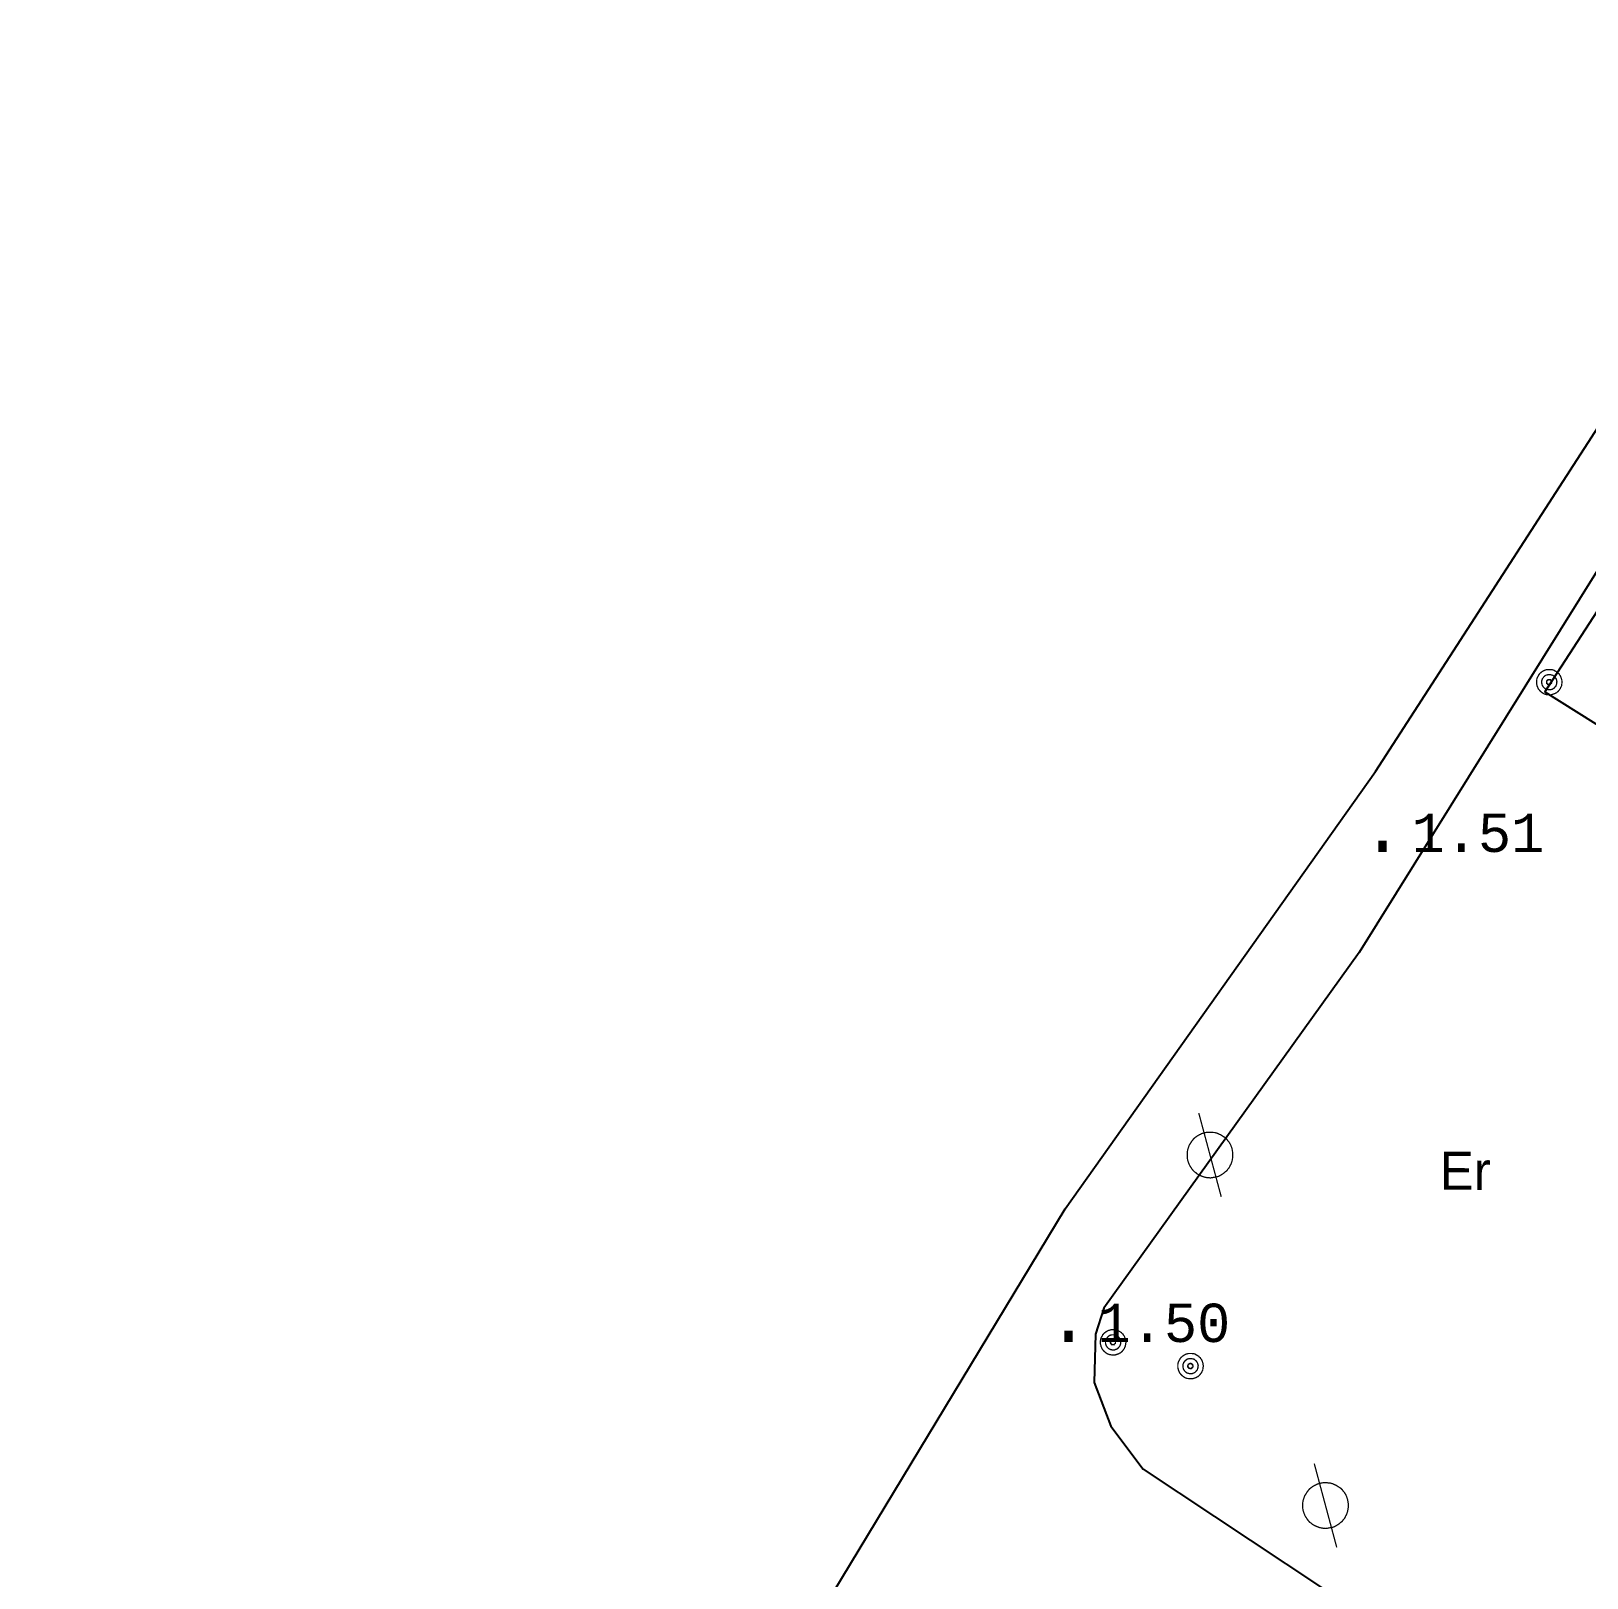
# Model space of a CAD drawing. Extents: x 743000 to 743800, y 4405200 to 4405700.
# Drawn here: x 743118.2 to 743179, y 4405334.6 to 4405395.2 of the extents above; entities that cross this region are included whole.
import ezdxf

# ---------------------------------------------------------------- set-up
doc = ezdxf.new("R2010")
doc.units = 0
doc.header["$MEASUREMENT"] = 0
for name, color, linetype in [('2', 7, 'CONTINUOUS'), ('24', 7, 'CONTINUOUS'), ('41', 7, 'CONTINUOUS'), ('42', 7, 'CONTINUOUS'), ('6', 7, 'CONTINUOUS'), ('7', 7, 'CONTINUOUS'), ('8', 7, 'CONTINUOUS')]:
    doc.layers.add(name, color=color, linetype=linetype)
doc.styles.add('MONOTXT', font='monotxt', dxfattribs={"height": 0.2})
doc.styles.get("Standard").update_dxf_attribs({"font": 'txt', "height": 0.2})

msp = doc.modelspace()

# ---------------------------------------------------------------- linework, layer by layer
at = {"layer": '2', "color": 7, "linetype": 'Continuous'}
msp.add_3dface([(743800, 4405200), (743800, 4405700), (743000, 4405700), (743000, 4405200)], dxfattribs=at)
at = {"layer": '41', "color": 1, "linetype": 'Continuous'}
msp.add_polyline3d([(743214.35, 4405346.09, 2.34), (743229.61, 4405371.9, 3.41), (743193.7, 4405394.41, 3.31), (743177.4, 4405369.3, 2.61), (743214.14, 4405346.25, 2.37)], dxfattribs=at)
at = {"layer": '6', "color": 7, "linetype": 'Continuous'}
for points in [[(743060.62, 4405200, 1.66), (743071.24, 4405215.97, 1.67), (743082.66, 4405233.79, 1.67), (743094.62, 4405251.49, 1.68), (743106.04, 4405269.31, 1.69), (743117.6, 4405287.02, 1.65), (743129.09, 4405304.69, 1.64), (743135.6, 4405313.96, 1.64), (743147.89, 4405331.3, 1.65), (743158.63, 4405349.06, 1.65), (743170.78, 4405366.18, 1.66), (743181.72, 4405383.11, 1.74), (743192.55, 4405399.96, 1.85), (743204.39, 4405417.68, 1.99), (743215.68, 4405434.3, 2), (743227.21, 4405451.92, 2.1), (743238.76, 4405469.79, 2.15), (743250.35, 4405486.91, 1.94), (743251.19, 4405488.03, 1.91), (743251.74, 4405489.01, 1.91)], [(743180.9, 4405376.36, 2.05), (743170.14, 4405359.1, 1.73), (743160.15, 4405345.18, 1.73), (743159.82, 4405344.15, 1.73), (743159.76, 4405342.27, 1.73), (743160.42, 4405340.55, 1.73), (743161.68, 4405338.87, 1.73), (743178.4, 4405327.78, 1.73), (743196.23, 4405316.58, 1.73)]]:
    msp.add_polyline3d(points, dxfattribs=at)
at = {"layer": '7', "color": 7, "linetype": 'Continuous', "const_width": 0.05}
for points, elevation in [([(743177.82, 4405370.11), (743177.79, 4405370.12), (743177.77, 4405370.14), (743177.74, 4405370.15), (743177.71, 4405370.16), (743177.67, 4405370.16), (743177.64, 4405370.17), (743177.61, 4405370.17), (743177.58, 4405370.17), (743177.55, 4405370.17), (743177.52, 4405370.17), (743177.49, 4405370.17), (743177.46, 4405370.16), (743177.43, 4405370.15), (743177.39, 4405370.14), (743177.37, 4405370.13), (743177.34, 4405370.11), (743177.31, 4405370.1), (743177.29, 4405370.08), (743177.26, 4405370.06), (743177.24, 4405370.04), (743177.21, 4405370.02), (743177.19, 4405369.99), (743177.17, 4405369.97), (743177.16, 4405369.94), (743177.14, 4405369.91), (743177.13, 4405369.89), (743177.11, 4405369.86), (743177.1, 4405369.83), (743177.09, 4405369.8), (743177.09, 4405369.77), (743177.08, 4405369.74), (743177.08, 4405369.7), (743177.08, 4405369.67), (743177.08, 4405369.64), (743177.08, 4405369.61), (743177.09, 4405369.58), (743177.1, 4405369.55), (743177.1, 4405369.52), (743177.12, 4405369.49), (743177.13, 4405369.46), (743177.14, 4405369.43), (743177.16, 4405369.4), (743177.18, 4405369.38), (743177.2, 4405369.35), (743177.22, 4405369.33), (743177.24, 4405369.31), (743177.27, 4405369.29), (743177.29, 4405369.27), (743177.32, 4405369.25), (743177.35, 4405369.23), (743177.37, 4405369.22), (743177.4, 4405369.21), (743177.43, 4405369.2), (743177.46, 4405369.19), (743177.49, 4405369.19), (743177.53, 4405369.18), (743177.56, 4405369.18), (743177.59, 4405369.18), (743177.62, 4405369.18), (743177.65, 4405369.18), (743177.68, 4405369.19), (743177.71, 4405369.2), (743177.74, 4405369.21), (743177.77, 4405369.22), (743177.8, 4405369.23), (743177.83, 4405369.25), (743177.86, 4405369.26), (743177.88, 4405369.28), (743177.91, 4405369.3), (743177.93, 4405369.32), (743177.95, 4405369.35), (743177.97, 4405369.37), (743177.99, 4405369.4), (743178.01, 4405369.42), (743178.02, 4405369.45), (743178.03, 4405369.48), (743178.05, 4405369.51), (743178.06, 4405369.54), (743178.06, 4405369.57), (743178.07, 4405369.6), (743178.07, 4405369.63), (743178.08, 4405369.66), (743178.08, 4405369.7), (743178.07, 4405369.73), (743178.07, 4405369.76), (743178.06, 4405369.79), (743178.05, 4405369.82), (743178.04, 4405369.85), (743178.03, 4405369.88), (743178.02, 4405369.91), (743178, 4405369.94), (743177.98, 4405369.96), (743177.97, 4405369.99), (743177.95, 4405370.01), (743177.92, 4405370.03), (743177.9, 4405370.06), (743177.88, 4405370.07), (743177.85, 4405370.09), (743177.82, 4405370.11)], 2.01), ([(743177.72, 4405369.94), (743177.71, 4405369.95), (743177.69, 4405369.95), (743177.67, 4405369.96), (743177.65, 4405369.96), (743177.63, 4405369.97), (743177.62, 4405369.97), (743177.6, 4405369.97), (743177.58, 4405369.97), (743177.56, 4405369.97), (743177.54, 4405369.97), (743177.52, 4405369.97), (743177.5, 4405369.96), (743177.48, 4405369.96), (743177.47, 4405369.95), (743177.45, 4405369.95), (743177.43, 4405369.94), (743177.42, 4405369.93), (743177.4, 4405369.92), (743177.39, 4405369.9), (743177.37, 4405369.89), (743177.36, 4405369.88), (743177.35, 4405369.86), (743177.34, 4405369.85), (743177.32, 4405369.83), (743177.31, 4405369.82), (743177.31, 4405369.8), (743177.3, 4405369.78), (743177.29, 4405369.77), (743177.29, 4405369.75), (743177.28, 4405369.73), (743177.28, 4405369.71), (743177.28, 4405369.69), (743177.28, 4405369.67), (743177.28, 4405369.65), (743177.28, 4405369.63), (743177.29, 4405369.62), (743177.29, 4405369.6), (743177.3, 4405369.58), (743177.3, 4405369.56), (743177.31, 4405369.54), (743177.32, 4405369.53), (743177.33, 4405369.51), (743177.34, 4405369.5), (743177.35, 4405369.48), (743177.36, 4405369.47), (743177.38, 4405369.45), (743177.39, 4405369.44), (743177.41, 4405369.43), (743177.42, 4405369.42), (743177.44, 4405369.41), (743177.46, 4405369.4), (743177.47, 4405369.4), (743177.49, 4405369.39), (743177.51, 4405369.39), (743177.53, 4405369.38), (743177.55, 4405369.38), (743177.57, 4405369.38), (743177.59, 4405369.38), (743177.6, 4405369.38), (743177.62, 4405369.38), (743177.64, 4405369.38), (743177.66, 4405369.39), (743177.68, 4405369.4), (743177.7, 4405369.4), (743177.71, 4405369.41), (743177.73, 4405369.42), (743177.75, 4405369.43), (743177.76, 4405369.44), (743177.77, 4405369.45), (743177.79, 4405369.47), (743177.8, 4405369.48), (743177.81, 4405369.5), (743177.83, 4405369.51), (743177.84, 4405369.53), (743177.84, 4405369.54), (743177.85, 4405369.56), (743177.86, 4405369.58), (743177.86, 4405369.6), (743177.87, 4405369.61), (743177.87, 4405369.63), (743177.87, 4405369.65), (743177.87, 4405369.67), (743177.88, 4405369.69), (743177.87, 4405369.71), (743177.87, 4405369.73), (743177.87, 4405369.75), (743177.86, 4405369.76), (743177.85, 4405369.78), (743177.85, 4405369.8), (743177.84, 4405369.82), (743177.83, 4405369.83), (743177.82, 4405369.85), (743177.81, 4405369.86), (743177.8, 4405369.88), (743177.78, 4405369.89), (743177.77, 4405369.9), (743177.75, 4405369.92), (743177.74, 4405369.93), (743177.72, 4405369.94)], 2.01), ([(743177.62, 4405369.76), (743177.62, 4405369.77), (743177.61, 4405369.77), (743177.61, 4405369.77), (743177.6, 4405369.77), (743177.59, 4405369.77), (743177.59, 4405369.78), (743177.58, 4405369.78), (743177.57, 4405369.78), (743177.57, 4405369.78), (743177.56, 4405369.78), (743177.56, 4405369.78), (743177.55, 4405369.77), (743177.55, 4405369.77), (743177.54, 4405369.77), (743177.53, 4405369.77), (743177.53, 4405369.77), (743177.52, 4405369.76), (743177.52, 4405369.76), (743177.51, 4405369.76), (743177.51, 4405369.75), (743177.5, 4405369.75), (743177.5, 4405369.74), (743177.49, 4405369.74), (743177.49, 4405369.73), (743177.49, 4405369.73), (743177.48, 4405369.72), (743177.48, 4405369.72), (743177.48, 4405369.71), (743177.48, 4405369.71), (743177.48, 4405369.7), (743177.47, 4405369.69), (743177.47, 4405369.69), (743177.47, 4405369.68), (743177.47, 4405369.67), (743177.47, 4405369.67), (743177.47, 4405369.66), (743177.48, 4405369.66), (743177.48, 4405369.65), (743177.48, 4405369.64), (743177.48, 4405369.64), (743177.48, 4405369.63), (743177.49, 4405369.63), (743177.49, 4405369.62), (743177.49, 4405369.62), (743177.5, 4405369.61), (743177.5, 4405369.61), (743177.51, 4405369.6), (743177.51, 4405369.6), (743177.52, 4405369.6), (743177.52, 4405369.59), (743177.53, 4405369.59), (743177.53, 4405369.59), (743177.54, 4405369.59), (743177.55, 4405369.58), (743177.55, 4405369.58), (743177.56, 4405369.58), (743177.57, 4405369.58), (743177.57, 4405369.58), (743177.58, 4405369.58), (743177.58, 4405369.58), (743177.59, 4405369.58), (743177.6, 4405369.58), (743177.6, 4405369.59), (743177.61, 4405369.59), (743177.61, 4405369.59), (743177.62, 4405369.59), (743177.62, 4405369.6), (743177.63, 4405369.6), (743177.63, 4405369.6), (743177.64, 4405369.61), (743177.64, 4405369.61), (743177.65, 4405369.62), (743177.65, 4405369.62), (743177.65, 4405369.63), (743177.66, 4405369.63), (743177.66, 4405369.64), (743177.66, 4405369.64), (743177.67, 4405369.65), (743177.67, 4405369.66), (743177.67, 4405369.66), (743177.67, 4405369.67), (743177.67, 4405369.67), (743177.67, 4405369.68), (743177.67, 4405369.69), (743177.67, 4405369.69), (743177.67, 4405369.7), (743177.67, 4405369.7), (743177.66, 4405369.71), (743177.66, 4405369.72), (743177.66, 4405369.72), (743177.66, 4405369.73), (743177.65, 4405369.73), (743177.65, 4405369.74), (743177.65, 4405369.74), (743177.64, 4405369.75), (743177.64, 4405369.75), (743177.63, 4405369.76), (743177.63, 4405369.76), (743177.62, 4405369.76)], 2.01), ([(743160.75, 4405344.27), (743160.72, 4405344.28), (743160.7, 4405344.3), (743160.67, 4405344.31), (743160.64, 4405344.32), (743160.6, 4405344.32), (743160.57, 4405344.33), (743160.54, 4405344.33), (743160.51, 4405344.33), (743160.48, 4405344.33), (743160.45, 4405344.33), (743160.42, 4405344.33), (743160.39, 4405344.32), (743160.36, 4405344.31), (743160.32, 4405344.3), (743160.3, 4405344.29), (743160.27, 4405344.27), (743160.24, 4405344.26), (743160.22, 4405344.24), (743160.19, 4405344.22), (743160.17, 4405344.2), (743160.14, 4405344.18), (743160.12, 4405344.15), (743160.1, 4405344.13), (743160.09, 4405344.1), (743160.07, 4405344.07), (743160.06, 4405344.05), (743160.04, 4405344.02), (743160.03, 4405343.99), (743160.02, 4405343.96), (743160.02, 4405343.93), (743160.01, 4405343.9), (743160.01, 4405343.86), (743160.01, 4405343.83), (743160.01, 4405343.8), (743160.01, 4405343.77), (743160.02, 4405343.74), (743160.03, 4405343.71), (743160.03, 4405343.68), (743160.05, 4405343.65), (743160.06, 4405343.62), (743160.07, 4405343.59), (743160.09, 4405343.56), (743160.11, 4405343.54), (743160.13, 4405343.51), (743160.15, 4405343.49), (743160.17, 4405343.47), (743160.2, 4405343.45), (743160.22, 4405343.43), (743160.25, 4405343.41), (743160.28, 4405343.39), (743160.3, 4405343.38), (743160.33, 4405343.37), (743160.36, 4405343.36), (743160.39, 4405343.35), (743160.42, 4405343.35), (743160.46, 4405343.34), (743160.49, 4405343.34), (743160.52, 4405343.34), (743160.55, 4405343.34), (743160.58, 4405343.34), (743160.61, 4405343.35), (743160.64, 4405343.36), (743160.67, 4405343.37), (743160.7, 4405343.38), (743160.73, 4405343.39), (743160.76, 4405343.41), (743160.79, 4405343.42), (743160.81, 4405343.44), (743160.84, 4405343.46), (743160.86, 4405343.48), (743160.88, 4405343.51), (743160.9, 4405343.53), (743160.92, 4405343.56), (743160.94, 4405343.58), (743160.95, 4405343.61), (743160.96, 4405343.64), (743160.98, 4405343.67), (743160.99, 4405343.7), (743160.99, 4405343.73), (743161, 4405343.76), (743161, 4405343.79), (743161.01, 4405343.82), (743161.01, 4405343.86), (743161, 4405343.89), (743161, 4405343.92), (743160.99, 4405343.95), (743160.98, 4405343.98), (743160.97, 4405344.01), (743160.96, 4405344.04), (743160.95, 4405344.07), (743160.93, 4405344.1), (743160.91, 4405344.12), (743160.9, 4405344.15), (743160.88, 4405344.17), (743160.85, 4405344.19), (743160.83, 4405344.22), (743160.81, 4405344.23), (743160.78, 4405344.25), (743160.75, 4405344.27)], 2), ([(743160.65, 4405344.1), (743160.64, 4405344.11), (743160.62, 4405344.11), (743160.6, 4405344.12), (743160.58, 4405344.12), (743160.56, 4405344.13), (743160.55, 4405344.13), (743160.53, 4405344.13), (743160.51, 4405344.13), (743160.49, 4405344.13), (743160.47, 4405344.13), (743160.45, 4405344.13), (743160.43, 4405344.12), (743160.41, 4405344.12), (743160.4, 4405344.11), (743160.38, 4405344.11), (743160.36, 4405344.1), (743160.35, 4405344.09), (743160.33, 4405344.08), (743160.32, 4405344.06), (743160.3, 4405344.05), (743160.29, 4405344.04), (743160.28, 4405344.02), (743160.27, 4405344.01), (743160.25, 4405343.99), (743160.24, 4405343.98), (743160.24, 4405343.96), (743160.23, 4405343.94), (743160.22, 4405343.93), (743160.22, 4405343.91), (743160.21, 4405343.89), (743160.21, 4405343.87), (743160.21, 4405343.85), (743160.21, 4405343.83), (743160.21, 4405343.81), (743160.21, 4405343.79), (743160.22, 4405343.78), (743160.22, 4405343.76), (743160.23, 4405343.74), (743160.23, 4405343.72), (743160.24, 4405343.7), (743160.25, 4405343.69), (743160.26, 4405343.67), (743160.27, 4405343.66), (743160.28, 4405343.64), (743160.29, 4405343.63), (743160.31, 4405343.61), (743160.32, 4405343.6), (743160.34, 4405343.59), (743160.35, 4405343.58), (743160.37, 4405343.57), (743160.39, 4405343.56), (743160.4, 4405343.56), (743160.42, 4405343.55), (743160.44, 4405343.55), (743160.46, 4405343.54), (743160.48, 4405343.54), (743160.5, 4405343.54), (743160.52, 4405343.54), (743160.53, 4405343.54), (743160.55, 4405343.54), (743160.57, 4405343.54), (743160.59, 4405343.55), (743160.61, 4405343.56), (743160.63, 4405343.56), (743160.64, 4405343.57), (743160.66, 4405343.58), (743160.68, 4405343.59), (743160.69, 4405343.6), (743160.7, 4405343.61), (743160.72, 4405343.63), (743160.73, 4405343.64), (743160.74, 4405343.66), (743160.76, 4405343.67), (743160.77, 4405343.69), (743160.77, 4405343.7), (743160.78, 4405343.72), (743160.79, 4405343.74), (743160.79, 4405343.76), (743160.8, 4405343.77), (743160.8, 4405343.79), (743160.8, 4405343.81), (743160.8, 4405343.83), (743160.81, 4405343.85), (743160.8, 4405343.87), (743160.8, 4405343.89), (743160.8, 4405343.91), (743160.79, 4405343.92), (743160.78, 4405343.94), (743160.78, 4405343.96), (743160.77, 4405343.98), (743160.76, 4405343.99), (743160.75, 4405344.01), (743160.74, 4405344.02), (743160.73, 4405344.04), (743160.71, 4405344.05), (743160.7, 4405344.06), (743160.68, 4405344.08), (743160.67, 4405344.09), (743160.65, 4405344.1)], 2), ([(743160.55, 4405343.92), (743160.55, 4405343.93), (743160.54, 4405343.93), (743160.54, 4405343.93), (743160.53, 4405343.93), (743160.52, 4405343.93), (743160.52, 4405343.94), (743160.51, 4405343.94), (743160.5, 4405343.94), (743160.5, 4405343.94), (743160.49, 4405343.94), (743160.49, 4405343.94), (743160.48, 4405343.93), (743160.48, 4405343.93), (743160.47, 4405343.93), (743160.46, 4405343.93), (743160.46, 4405343.93), (743160.45, 4405343.92), (743160.45, 4405343.92), (743160.44, 4405343.92), (743160.44, 4405343.91), (743160.43, 4405343.91), (743160.43, 4405343.9), (743160.42, 4405343.9), (743160.42, 4405343.89), (743160.42, 4405343.89), (743160.41, 4405343.88), (743160.41, 4405343.88), (743160.41, 4405343.87), (743160.41, 4405343.87), (743160.41, 4405343.86), (743160.4, 4405343.85), (743160.4, 4405343.85), (743160.4, 4405343.84), (743160.4, 4405343.83), (743160.4, 4405343.83), (743160.4, 4405343.82), (743160.41, 4405343.82), (743160.41, 4405343.81), (743160.41, 4405343.8), (743160.41, 4405343.8), (743160.41, 4405343.79), (743160.42, 4405343.79), (743160.42, 4405343.78), (743160.42, 4405343.78), (743160.43, 4405343.77), (743160.43, 4405343.77), (743160.44, 4405343.76), (743160.44, 4405343.76), (743160.45, 4405343.76), (743160.45, 4405343.75), (743160.46, 4405343.75), (743160.46, 4405343.75), (743160.47, 4405343.75), (743160.48, 4405343.74), (743160.48, 4405343.74), (743160.49, 4405343.74), (743160.5, 4405343.74), (743160.5, 4405343.74), (743160.51, 4405343.74), (743160.51, 4405343.74), (743160.52, 4405343.74), (743160.53, 4405343.74), (743160.53, 4405343.75), (743160.54, 4405343.75), (743160.54, 4405343.75), (743160.55, 4405343.75), (743160.55, 4405343.76), (743160.56, 4405343.76), (743160.56, 4405343.76), (743160.57, 4405343.77), (743160.57, 4405343.77), (743160.58, 4405343.78), (743160.58, 4405343.78), (743160.58, 4405343.79), (743160.59, 4405343.79), (743160.59, 4405343.8), (743160.59, 4405343.8), (743160.6, 4405343.81), (743160.6, 4405343.82), (743160.6, 4405343.82), (743160.6, 4405343.83), (743160.6, 4405343.83), (743160.6, 4405343.84), (743160.6, 4405343.85), (743160.6, 4405343.85), (743160.6, 4405343.86), (743160.6, 4405343.86), (743160.59, 4405343.87), (743160.59, 4405343.88), (743160.59, 4405343.88), (743160.59, 4405343.89), (743160.58, 4405343.89), (743160.58, 4405343.9), (743160.58, 4405343.9), (743160.57, 4405343.91), (743160.57, 4405343.91), (743160.56, 4405343.92), (743160.56, 4405343.92), (743160.55, 4405343.92)], 2), ([(743163.78, 4405343.34), (743163.75, 4405343.35), (743163.73, 4405343.37), (743163.7, 4405343.38), (743163.67, 4405343.39), (743163.63, 4405343.39), (743163.6, 4405343.4), (743163.57, 4405343.4), (743163.54, 4405343.4), (743163.51, 4405343.4), (743163.48, 4405343.4), (743163.45, 4405343.4), (743163.42, 4405343.39), (743163.39, 4405343.38), (743163.35, 4405343.37), (743163.33, 4405343.36), (743163.3, 4405343.34), (743163.27, 4405343.33), (743163.25, 4405343.31), (743163.22, 4405343.29), (743163.2, 4405343.27), (743163.17, 4405343.25), (743163.15, 4405343.22), (743163.13, 4405343.2), (743163.12, 4405343.17), (743163.1, 4405343.14), (743163.09, 4405343.12), (743163.07, 4405343.09), (743163.06, 4405343.06), (743163.05, 4405343.03), (743163.05, 4405343), (743163.04, 4405342.97), (743163.04, 4405342.93), (743163.04, 4405342.9), (743163.04, 4405342.87), (743163.04, 4405342.84), (743163.05, 4405342.81), (743163.06, 4405342.78), (743163.06, 4405342.75), (743163.08, 4405342.72), (743163.09, 4405342.69), (743163.1, 4405342.66), (743163.12, 4405342.63), (743163.14, 4405342.61), (743163.16, 4405342.58), (743163.18, 4405342.56), (743163.2, 4405342.54), (743163.23, 4405342.52), (743163.25, 4405342.5), (743163.28, 4405342.48), (743163.31, 4405342.46), (743163.33, 4405342.45), (743163.36, 4405342.44), (743163.39, 4405342.43), (743163.42, 4405342.42), (743163.45, 4405342.42), (743163.49, 4405342.41), (743163.52, 4405342.41), (743163.55, 4405342.41), (743163.58, 4405342.41), (743163.61, 4405342.41), (743163.64, 4405342.42), (743163.67, 4405342.43), (743163.7, 4405342.44), (743163.73, 4405342.45), (743163.76, 4405342.46), (743163.79, 4405342.48), (743163.82, 4405342.49), (743163.84, 4405342.51), (743163.87, 4405342.53), (743163.89, 4405342.55), (743163.91, 4405342.58), (743163.93, 4405342.6), (743163.95, 4405342.63), (743163.97, 4405342.65), (743163.98, 4405342.68), (743163.99, 4405342.71), (743164.01, 4405342.74), (743164.02, 4405342.77), (743164.02, 4405342.8), (743164.03, 4405342.83), (743164.03, 4405342.86), (743164.04, 4405342.89), (743164.04, 4405342.93), (743164.03, 4405342.96), (743164.03, 4405342.99), (743164.02, 4405343.02), (743164.01, 4405343.05), (743164, 4405343.08), (743163.99, 4405343.11), (743163.98, 4405343.14), (743163.96, 4405343.17), (743163.94, 4405343.19), (743163.93, 4405343.22), (743163.91, 4405343.24), (743163.88, 4405343.26), (743163.86, 4405343.29), (743163.84, 4405343.3), (743163.81, 4405343.32), (743163.78, 4405343.34)], 2), ([(743163.68, 4405343.17), (743163.67, 4405343.18), (743163.65, 4405343.18), (743163.63, 4405343.19), (743163.61, 4405343.19), (743163.59, 4405343.2), (743163.58, 4405343.2), (743163.56, 4405343.2), (743163.54, 4405343.2), (743163.52, 4405343.2), (743163.5, 4405343.2), (743163.48, 4405343.2), (743163.46, 4405343.19), (743163.44, 4405343.19), (743163.43, 4405343.18), (743163.41, 4405343.18), (743163.39, 4405343.17), (743163.38, 4405343.16), (743163.36, 4405343.15), (743163.35, 4405343.13), (743163.33, 4405343.12), (743163.32, 4405343.11), (743163.31, 4405343.09), (743163.3, 4405343.08), (743163.28, 4405343.06), (743163.27, 4405343.05), (743163.27, 4405343.03), (743163.26, 4405343.01), (743163.25, 4405343), (743163.25, 4405342.98), (743163.24, 4405342.96), (743163.24, 4405342.94), (743163.24, 4405342.92), (743163.24, 4405342.9), (743163.24, 4405342.88), (743163.24, 4405342.86), (743163.25, 4405342.85), (743163.25, 4405342.83), (743163.26, 4405342.81), (743163.26, 4405342.79), (743163.27, 4405342.77), (743163.28, 4405342.76), (743163.29, 4405342.74), (743163.3, 4405342.73), (743163.31, 4405342.71), (743163.32, 4405342.7), (743163.34, 4405342.68), (743163.35, 4405342.67), (743163.37, 4405342.66), (743163.38, 4405342.65), (743163.4, 4405342.64), (743163.42, 4405342.63), (743163.43, 4405342.63), (743163.45, 4405342.62), (743163.47, 4405342.62), (743163.49, 4405342.61), (743163.51, 4405342.61), (743163.53, 4405342.61), (743163.55, 4405342.61), (743163.56, 4405342.61), (743163.58, 4405342.61), (743163.6, 4405342.61), (743163.62, 4405342.62), (743163.64, 4405342.63), (743163.66, 4405342.63), (743163.67, 4405342.64), (743163.69, 4405342.65), (743163.71, 4405342.66), (743163.72, 4405342.67), (743163.73, 4405342.68), (743163.75, 4405342.7), (743163.76, 4405342.71), (743163.77, 4405342.73), (743163.79, 4405342.74), (743163.8, 4405342.76), (743163.8, 4405342.77), (743163.81, 4405342.79), (743163.82, 4405342.81), (743163.82, 4405342.83), (743163.83, 4405342.84), (743163.83, 4405342.86), (743163.83, 4405342.88), (743163.83, 4405342.9), (743163.84, 4405342.92), (743163.83, 4405342.94), (743163.83, 4405342.96), (743163.83, 4405342.98), (743163.82, 4405342.99), (743163.81, 4405343.01), (743163.81, 4405343.03), (743163.8, 4405343.05), (743163.79, 4405343.06), (743163.78, 4405343.08), (743163.77, 4405343.09), (743163.76, 4405343.11), (743163.74, 4405343.12), (743163.73, 4405343.13), (743163.71, 4405343.15), (743163.7, 4405343.16), (743163.68, 4405343.17)], 2), ([(743163.58, 4405342.99), (743163.58, 4405343), (743163.57, 4405343), (743163.57, 4405343), (743163.56, 4405343), (743163.55, 4405343), (743163.55, 4405343.01), (743163.54, 4405343.01), (743163.53, 4405343.01), (743163.53, 4405343.01), (743163.52, 4405343.01), (743163.52, 4405343.01), (743163.51, 4405343), (743163.51, 4405343), (743163.5, 4405343), (743163.49, 4405343), (743163.49, 4405343), (743163.48, 4405342.99), (743163.48, 4405342.99), (743163.47, 4405342.99), (743163.47, 4405342.98), (743163.46, 4405342.98), (743163.46, 4405342.97), (743163.45, 4405342.97), (743163.45, 4405342.96), (743163.45, 4405342.96), (743163.44, 4405342.95), (743163.44, 4405342.95), (743163.44, 4405342.94), (743163.44, 4405342.94), (743163.44, 4405342.93), (743163.43, 4405342.92), (743163.43, 4405342.92), (743163.43, 4405342.91), (743163.43, 4405342.9), (743163.43, 4405342.9), (743163.43, 4405342.89), (743163.44, 4405342.89), (743163.44, 4405342.88), (743163.44, 4405342.87), (743163.44, 4405342.87), (743163.44, 4405342.86), (743163.45, 4405342.86), (743163.45, 4405342.85), (743163.45, 4405342.85), (743163.46, 4405342.84), (743163.46, 4405342.84), (743163.47, 4405342.83), (743163.47, 4405342.83), (743163.48, 4405342.83), (743163.48, 4405342.82), (743163.49, 4405342.82), (743163.49, 4405342.82), (743163.5, 4405342.82), (743163.51, 4405342.81), (743163.51, 4405342.81), (743163.52, 4405342.81), (743163.53, 4405342.81), (743163.53, 4405342.81), (743163.54, 4405342.81), (743163.54, 4405342.81), (743163.55, 4405342.81), (743163.56, 4405342.81), (743163.56, 4405342.82), (743163.57, 4405342.82), (743163.57, 4405342.82), (743163.58, 4405342.82), (743163.58, 4405342.83), (743163.59, 4405342.83), (743163.59, 4405342.83), (743163.6, 4405342.84), (743163.6, 4405342.84), (743163.61, 4405342.85), (743163.61, 4405342.85), (743163.61, 4405342.86), (743163.62, 4405342.86), (743163.62, 4405342.87), (743163.62, 4405342.87), (743163.63, 4405342.88), (743163.63, 4405342.89), (743163.63, 4405342.89), (743163.63, 4405342.9), (743163.63, 4405342.9), (743163.63, 4405342.91), (743163.63, 4405342.92), (743163.63, 4405342.92), (743163.63, 4405342.93), (743163.63, 4405342.93), (743163.62, 4405342.94), (743163.62, 4405342.95), (743163.62, 4405342.95), (743163.62, 4405342.96), (743163.61, 4405342.96), (743163.61, 4405342.97), (743163.61, 4405342.97), (743163.6, 4405342.98), (743163.6, 4405342.98), (743163.59, 4405342.99), (743163.59, 4405342.99), (743163.58, 4405342.99)], 2)]:
    msp.add_lwpolyline(points, dxfattribs=dict(at, elevation=elevation))
at = {"layer": '8', "color": 7, "linetype": 'Continuous', "const_width": 0.05, "elevation": 9.2}
for points in [[(743164.74, 4405349.53), (743163.86, 4405352.81)], [(743164.75, 4405351.94), (743164.7, 4405351.97), (743164.64, 4405351.99), (743164.59, 4405352.02), (743164.54, 4405352.03), (743164.48, 4405352.05), (743164.43, 4405352.05), (743164.37, 4405352.06), (743164.32, 4405352.06), (743164.26, 4405352.06), (743164.2, 4405352.06), (743164.14, 4405352.05), (743164.09, 4405352.04), (743164.03, 4405352.02), (743163.98, 4405352.01), (743163.93, 4405351.98), (743163.88, 4405351.96), (743163.83, 4405351.93), (743163.78, 4405351.9), (743163.74, 4405351.87), (743163.69, 4405351.83), (743163.65, 4405351.79), (743163.62, 4405351.75), (743163.58, 4405351.7), (743163.55, 4405351.65), (743163.52, 4405351.6), (743163.49, 4405351.56), (743163.47, 4405351.5), (743163.45, 4405351.45), (743163.43, 4405351.39), (743163.42, 4405351.34), (743163.41, 4405351.28), (743163.41, 4405351.23), (743163.41, 4405351.17), (743163.41, 4405351.11), (743163.41, 4405351.06), (743163.42, 4405351), (743163.43, 4405350.95), (743163.45, 4405350.89), (743163.47, 4405350.84), (743163.49, 4405350.79), (743163.52, 4405350.73), (743163.55, 4405350.69), (743163.58, 4405350.64), (743163.61, 4405350.6), (743163.65, 4405350.55), (743163.69, 4405350.51), (743163.74, 4405350.48), (743163.78, 4405350.44), (743163.83, 4405350.41), (743163.88, 4405350.38), (743163.93, 4405350.36), (743163.98, 4405350.34), (743164.03, 4405350.32), (743164.09, 4405350.3), (743164.15, 4405350.29), (743164.2, 4405350.28), (743164.26, 4405350.28), (743164.31, 4405350.27), (743164.37, 4405350.28), (743164.43, 4405350.29), (743164.48, 4405350.3), (743164.54, 4405350.31), (743164.59, 4405350.32), (743164.65, 4405350.34), (743164.7, 4405350.37), (743164.75, 4405350.4), (743164.8, 4405350.43), (743164.84, 4405350.46), (743164.88, 4405350.5), (743164.93, 4405350.53), (743164.97, 4405350.57), (743165, 4405350.62), (743165.04, 4405350.66), (743165.07, 4405350.71), (743165.09, 4405350.76), (743165.12, 4405350.81), (743165.14, 4405350.87), (743165.16, 4405350.92), (743165.17, 4405350.97), (743165.18, 4405351.03), (743165.19, 4405351.09), (743165.19, 4405351.14), (743165.19, 4405351.2), (743165.19, 4405351.25), (743165.18, 4405351.31), (743165.17, 4405351.37), (743165.16, 4405351.42), (743165.14, 4405351.48), (743165.12, 4405351.53), (743165.1, 4405351.58), (743165.07, 4405351.63), (743165.04, 4405351.68), (743165, 4405351.72), (743164.97, 4405351.77), (743164.93, 4405351.81), (743164.89, 4405351.85), (743164.84, 4405351.88), (743164.79, 4405351.91), (743164.75, 4405351.94)], [(743169.26, 4405335.81), (743168.38, 4405339.09)], [(743169.27, 4405338.22), (743169.22, 4405338.25), (743169.16, 4405338.27), (743169.11, 4405338.3), (743169.06, 4405338.31), (743169, 4405338.33), (743168.95, 4405338.33), (743168.89, 4405338.34), (743168.84, 4405338.34), (743168.78, 4405338.34), (743168.72, 4405338.34), (743168.66, 4405338.33), (743168.61, 4405338.32), (743168.55, 4405338.3), (743168.5, 4405338.29), (743168.45, 4405338.26), (743168.4, 4405338.24), (743168.35, 4405338.21), (743168.3, 4405338.18), (743168.26, 4405338.15), (743168.21, 4405338.11), (743168.17, 4405338.07), (743168.14, 4405338.03), (743168.1, 4405337.98), (743168.07, 4405337.93), (743168.04, 4405337.88), (743168.01, 4405337.84), (743167.99, 4405337.78), (743167.97, 4405337.73), (743167.95, 4405337.67), (743167.94, 4405337.62), (743167.93, 4405337.56), (743167.93, 4405337.51), (743167.93, 4405337.45), (743167.93, 4405337.39), (743167.93, 4405337.34), (743167.94, 4405337.28), (743167.95, 4405337.23), (743167.97, 4405337.17), (743167.99, 4405337.12), (743168.01, 4405337.07), (743168.04, 4405337.01), (743168.07, 4405336.97), (743168.1, 4405336.92), (743168.13, 4405336.88), (743168.17, 4405336.83), (743168.21, 4405336.79), (743168.26, 4405336.76), (743168.3, 4405336.72), (743168.35, 4405336.69), (743168.4, 4405336.66), (743168.45, 4405336.64), (743168.5, 4405336.62), (743168.55, 4405336.6), (743168.61, 4405336.58), (743168.67, 4405336.57), (743168.72, 4405336.56), (743168.78, 4405336.56), (743168.83, 4405336.55), (743168.89, 4405336.56), (743168.95, 4405336.57), (743169, 4405336.58), (743169.06, 4405336.59), (743169.11, 4405336.6), (743169.17, 4405336.62), (743169.22, 4405336.65), (743169.27, 4405336.68), (743169.32, 4405336.71), (743169.36, 4405336.74), (743169.4, 4405336.78), (743169.45, 4405336.81), (743169.49, 4405336.85), (743169.52, 4405336.9), (743169.56, 4405336.94), (743169.59, 4405336.99), (743169.61, 4405337.04), (743169.64, 4405337.09), (743169.66, 4405337.15), (743169.68, 4405337.2), (743169.69, 4405337.25), (743169.7, 4405337.31), (743169.71, 4405337.37), (743169.71, 4405337.42), (743169.71, 4405337.48), (743169.71, 4405337.53), (743169.7, 4405337.59), (743169.69, 4405337.65), (743169.68, 4405337.7), (743169.66, 4405337.76), (743169.64, 4405337.81), (743169.62, 4405337.86), (743169.59, 4405337.91), (743169.56, 4405337.96), (743169.52, 4405338), (743169.49, 4405338.05), (743169.45, 4405338.09), (743169.41, 4405338.13), (743169.36, 4405338.16), (743169.31, 4405338.19), (743169.27, 4405338.22)]]:
    msp.add_lwpolyline(points, dxfattribs=at)

# ---------------------------------------------------------------- texts
at = {"layer": '24', "color": 7, "linetype": 'Continuous', "style": 'MONOTXT'}
for s, height, p in [('1.51                        ', 1.5, (743172.19, 4405363.03, 1.51)), ('.                           ', 1.99, (743170.19, 4405363.03, 1.51)), ('1.50                        ', 1.5, (743159.9, 4405343.85, 1.5)), ('.                           ', 1.99, (743157.9, 4405343.85, 1.5))]:
    msp.add_text(s, height=height, dxfattribs=at).set_placement(p)
at = {"layer": '42', "color": 7, "linetype": 'Continuous'}
msp.add_text('Er                          ', height=1.49, rotation=359.79, dxfattribs=at).set_placement((743173.29, 4405349.81, 2.01))

doc.saveas('drawing.dxf')
